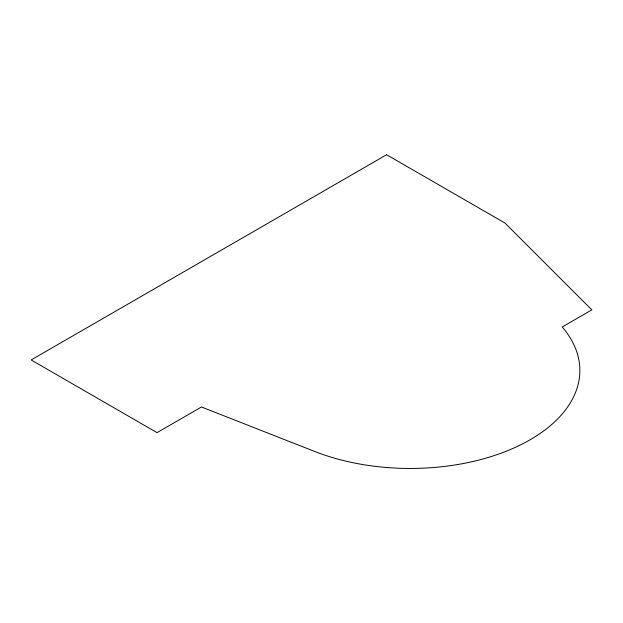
<?xml version="1.0" encoding="UTF-8"?>
<svg xmlns="http://www.w3.org/2000/svg" width="623" height="623" viewBox="0 0 623 623"><rect width="100%" height="100%" fill="white"/><g stroke="black" fill="none" stroke-linecap="round" stroke-linejoin="round"><path stroke-width="0.93" d="M386.618 154.73L31.15 359.954L157.043 432.642L201.478 406.99L314.685 451.465A169.697 97.975 0 0 0 521.622 444.347A169.697 97.975 0 0 0 562.226 326.982L591.85 309.872L505.113 223.135L386.618 154.73"/></g></svg>
